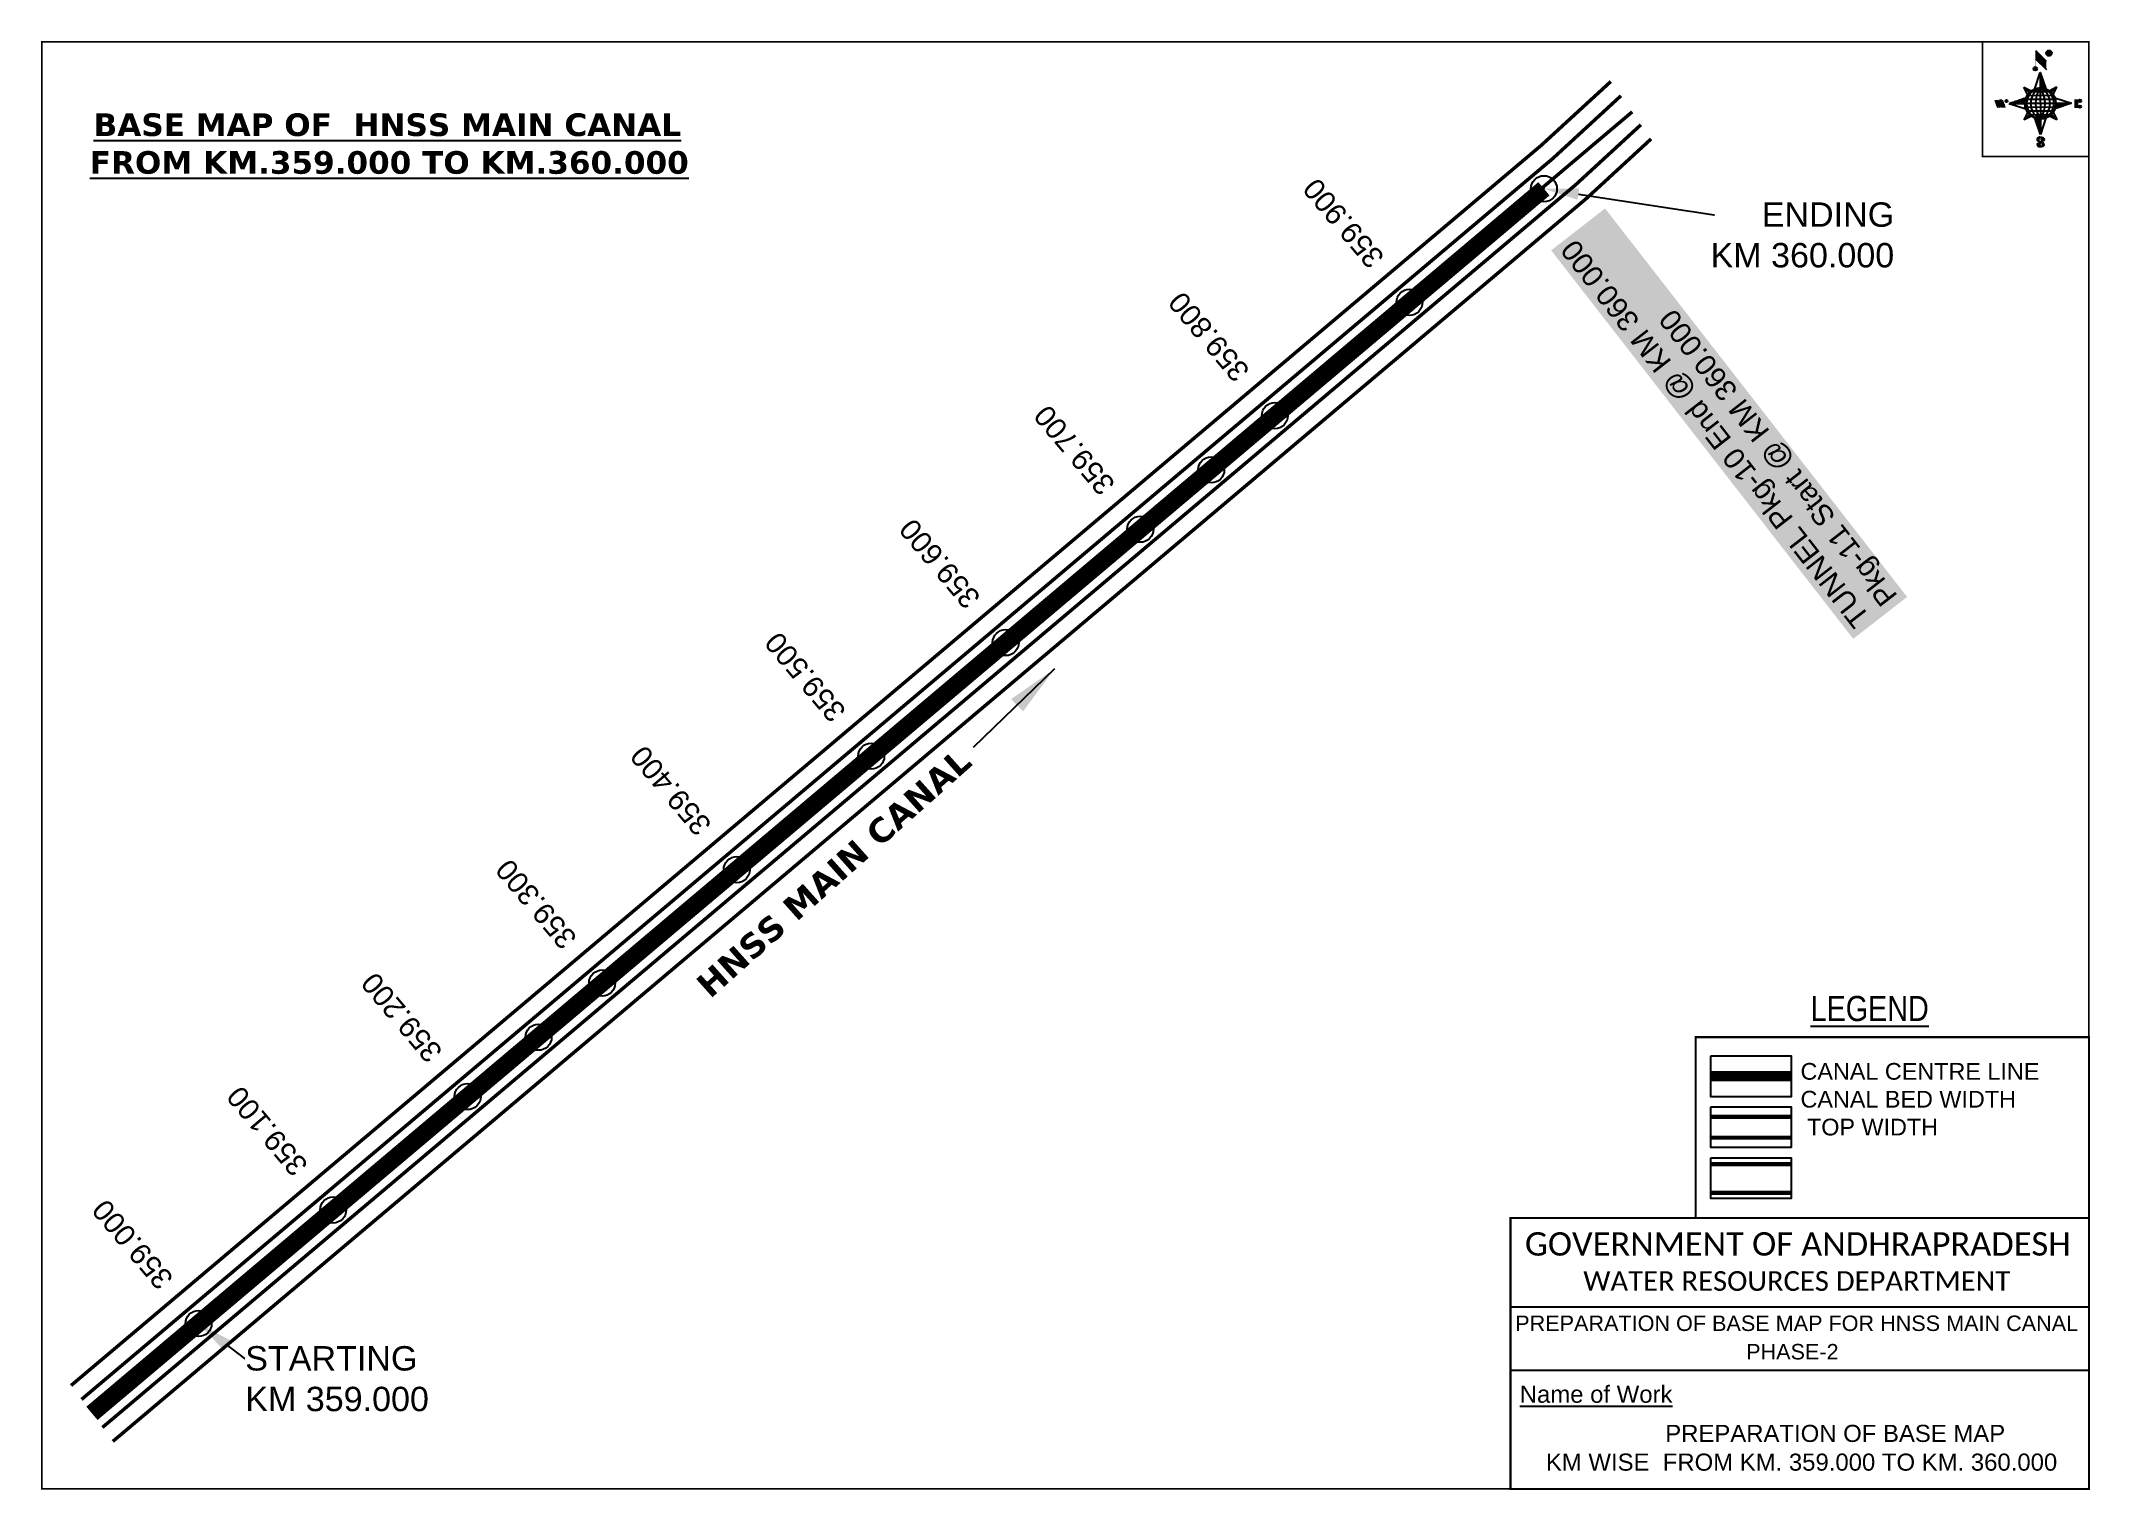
# Model space of a CAD drawing. Header units: inches. Extents: x 807769 to 808946, y 1577124 to 1577956.
import ezdxf
from ezdxf import colors
from ezdxf.entities.mleader import LeaderData, LeaderLine
from ezdxf.enums import TextEntityAlignment as Align
from ezdxf.math import Vec2, Vec3

# ---------------------------------------------------------------- set-up
doc = ezdxf.new("R2010")
doc.units = ezdxf.units.IN
doc.header["$LTSCALE"] = 15
doc.header["$MEASUREMENT"] = 0
doc.header["$PDMODE"] = 32
doc.header["$PDSIZE"] = 15
doc.linetypes.add('HIDDEN2', pattern=[0.1875, 0.125, -0.0625])
for name, color, linetype in [('AQUADUCT', 1, 'Continuous'), ('bord', 1, 'Continuous'), ('CANAL1', 7, 'Continuous'), ('CSMark', 72, 'Continuous'), ('DCBMS', 232, 'Continuous'), ('PAGE', 7, 'Continuous'), ('STRUCTURE', 5, 'Continuous'), ('TEXT', 6, 'Continuous')]:
    doc.layers.add(name, color=color, linetype=linetype)
doc.styles.add('ARIALN', font='ARIALN.TTF')
doc.styles.get("Standard").update_dxf_attribs({"font": 'arial.ttf'})
doc.dimstyles.get("Standard").update_dxf_attribs({"dimtxt": 20, "dimasz": 0.18, "dimexe": 0.18, "dimexo": 0.0625, "dimgap": 0.09, "dimtad": 0, "dimtih": 1, "dimtoh": 1, "dimdec": 4, "dimzin": 0, "dimdsep": 46, "dimtxsty": 'Standard', "dimcen": 0.09, "dimadec": 0, "dimazin": 0, "dimtfac": 1, "dimtdec": 4, "dimtofl": 0, "dimtmove": 0, "dimatfit": 3, "dimfxl": 0, "dimtolj": 1, "dimtzin": 0, "dimarcsym": 0})
pattern_1 = [(267.297113149, (-8720374.938, 50637915.138), (10.5367255337, -0.497431438), [])]
pattern_2 = [(357.297113149, (-8720374.938, 50637915.138), (0.497431438, 10.5367255337), [])]

# ---------------------------------------------------------------- blocks, each defined once
blk = doc.blocks.new('*X26')
at = {"color": 0, "linetype": 'Continuous'}
for p, q in [((6321.6, 240.5), (6322.3, 241.2)), ((6321.6, 240.3), (6322.3, 241)), ((6321.6, 240.1), (6322.3, 240.8)), ((6321.6, 239.9), (6322.4, 240.7)), ((6321.6, 239.8), (6322.4, 240.6)), ((6321.6, 239.6), (6322.5, 240.5)), ((6321.6, 239.4), (6322.5, 240.3)), ((6321.6, 239.2), (6322.6, 240.2)), ((6321.7, 239.1), (6322.6, 240.1)), ((6321.8, 240.8), (6322.4, 241.4)), ((6321.8, 239), (6322.7, 240)), ((6321.8, 239), (6322.8, 239.9)), ((6321.9, 238.9), (6322.9, 239.8)), ((6322, 238.8), (6323, 239.7)), ((6322.1, 241.3), (6322.4, 241.6)), ((6322.1, 238.7), (6323.1, 239.6)), ((6322.2, 238.6), (6323.1, 239.6)), ((6322.3, 238.5), (6323.2, 239.5)), ((6322.4, 238.5), (6323.3, 239.4)), ((6322.5, 238.4), (6323.4, 239.3)), ((6322.7, 238.4), (6323.6, 239.3)), ((6322.8, 238.3), (6323.7, 239.2)), ((6322.9, 238.3), (6323.8, 239.1)), ((6323.1, 238.2), (6323.9, 239.1)), ((6323.2, 238.2), (6324, 239)), ((6323.3, 238.2), (6324.2, 239)), ((6323.5, 238.1), (6324.3, 238.9)), ((6323.7, 238.1), (6324.4, 238.9)), ((6323.8, 238.1), (6324.6, 238.8)), ((6324.1, 238.2), (6324.7, 238.8)), ((6324.3, 238.3), (6324.9, 238.8)), ((6324.6, 238.3), (6325.1, 238.8)), ((6324.8, 238.4), (6325.2, 238.8)), ((6325.1, 238.5), (6325.4, 238.8)), ((6325.4, 238.6), (6325.6, 238.8))]:
    blk.add_line(p, q, dxfattribs=at)
blk = doc.blocks.new('*X25')
at = {"color": 0, "linetype": 'Continuous'}
for p, q in [((6324.4, 240.3), (6324.5, 240.4)), ((6324.6, 240.3), (6324.8, 240.5)), ((6324.7, 240.2), (6325, 240.5)), ((6324.8, 240.2), (6325.2, 240.6)), ((6325, 240.1), (6325.5, 240.6)), ((6325.1, 240.1), (6325.6, 240.6)), ((6325.2, 240), (6325.8, 240.6)), ((6325.3, 240), (6326, 240.6)), ((6325.4, 239.9), (6326.1, 240.6)), ((6325.5, 239.8), (6326.2, 240.5)), ((6325.6, 239.8), (6326.3, 240.5)), ((6325.7, 239.7), (6326.5, 240.4)), ((6325.9, 239.6), (6326.6, 240.3)), ((6326, 239.5), (6326.7, 240.3)), ((6326, 239.4), (6326.8, 240.2)), ((6326.1, 239.3), (6327, 240.2)), ((6326.2, 239.3), (6327.1, 240.1)), ((6326.3, 239.2), (6327.1, 240)), ((6326.4, 239.1), (6327.2, 239.9)), ((6326.5, 239), (6327.3, 239.8)), ((6326.5, 238.9), (6327.4, 239.7)), ((6326.6, 238.8), (6327.5, 239.6)), ((6326.7, 238.7), (6327.5, 239.5)), ((6326.8, 238.6), (6327.6, 239.4)), ((6326.8, 238.5), (6327.7, 239.3)), ((6326.8, 236.5), (6327.4, 237)), ((6326.9, 238.3), (6327.8, 239.2)), ((6326.9, 238.2), (6327.9, 239.1)), ((6326.9, 236.8), (6327.6, 237.4)), ((6327, 238.1), (6327.8, 239)), ((6327, 237.9), (6327.8, 238.8)), ((6327, 237.8), (6327.8, 238.6)), ((6327, 237.6), (6327.8, 238.4)), ((6327, 237.4), (6327.8, 238.2)), ((6327, 237.3), (6327.8, 238)), ((6327, 237.1), (6327.8, 237.9))]:
    blk.add_line(p, q, dxfattribs=at)
blk = doc.blocks.new('H')
at = {"layer": 'bord', "extrusion": (0.000427885, 0.004792, 0.999988)}
h = blk.add_hatch(dxfattribs=at)
h.set_pattern_fill('LINE', color=8, scale=84.387686, angle=-2.7029, style=0)
h.set_pattern_definition(pattern_2)
h.paths.add_polyline_path([(-492, 786, -0.090992), (-448, 775), (-486, 912)])
h = blk.add_hatch(dxfattribs=at)
h.set_pattern_fill('LINE', color=8, scale=84.387686, angle=-92.7029, style=0)
h.set_pattern_definition(pattern_1)
h.paths.add_polyline_path([(-625, 665, -0.090992), (-615, 710), (-751, 671)])
h = blk.add_hatch(dxfattribs=at)
h.set_pattern_fill('LINE', color=8, scale=84.387686, angle=-2.7029, style=0)
h.set_pattern_definition(pattern_2)
h.paths.add_polyline_path([(-504, 533, -0.090992), (-549, 543), (-510, 406)])
h = blk.add_hatch(dxfattribs=at)
h.set_pattern_fill('LINE', color=8, scale=84.387686, angle=-92.7029, style=0)
h.set_pattern_definition(pattern_1)
h.paths.add_polyline_path([(-246, 647), (-372, 653, -0.090992), (-382, 609)])
for p, q in [((-519, 1020, -1217), (-435, 927, -1216)), ((-516, 1087, -1217), (-432, 994, -1217)), ((-538, 774, -1216), (-487, 906, -1216)), ((-487, 906, -1216), (-493, 780, -1216)), ((-487, 906, -1216), (-448, 769, -1216)), ((-865, 701, -1215), (-847, 638, -1215)), ((-847, 700, -1215), (-829, 637, -1215)), ((-829, 699, -1215), (-811, 636, -1215)), ((-829, 699, -1215), (-811, 698, -1215)), ((-811, 698, -1215), (-794, 635, -1215)), ((-752, 665, -1215), (-615, 704, -1215)), ((-627, 794, -1216), (-567, 760, -1216)), ((-627, 794, -1216), (-584, 747, -1215)), ((-599, 731, -1215), (-627, 794, -1216)), ((-421, 753, -1216), (-359, 781, -1216)), ((-359, 781, -1216), (-405, 739, -1216)), ((-359, 781, -1216), (-392, 721, -1215)), ((-379, 693, -1215), (-246, 641, -1215)), ((-213, 669, -1215), (-217, 601, -1215)), ((-752, 665, -1215), (-625, 659, -1215)), ((-619, 614, -1215), (-752, 665, -1215)), ((-639, 526, -1214), (-606, 585, -1215)), ((-639, 526, -1214), (-593, 568, -1215)), ((-577, 553, -1215), (-639, 526, -1214)), ((-511, 400, -1214), (-549, 537, -1214)), ((-460, 533, -1215), (-511, 400, -1214)), ((-505, 527, -1214), (-511, 400, -1214)), ((-371, 513, -1214), (-431, 546, -1215)), ((-371, 513, -1214), (-414, 560, -1215)), ((-399, 576, -1215), (-371, 513, -1214)), ((-246, 641, -1215), (-383, 603, -1215)), ((-373, 647, -1215), (-246, 641, -1215)), ((-197, 600, -1215), (-194, 668, -1215))]:
    blk.add_line(p, q, dxfattribs=at)
at = {"layer": 'bord', "color": 8, "linetype": 'ByBlock', "extrusion": (0.000427885, 0.004792, 0.999988)}
for p, q in [((-375, 679, -1215), (-620, 691, -1215)), ((-386, 711, -1215), (-605, 722, -1215)), ((-411, 744, -1216), (-578, 752, -1216)), ((-493, 780, -1216), (-505, 527, -1214)), ((-373, 647, -1215), (-625, 659, -1215)), ((-378, 616, -1215), (-623, 628, -1215)), ((-392, 585, -1215), (-611, 595, -1215)), ((-420, 555, -1215), (-587, 562, -1215))]:
    blk.add_line(p, q, dxfattribs=at)
at = {"layer": 'bord', "extrusion": (0.000427885, 0.004792, 0.999988), "elevation": -1212}
for points, const_width in [([(-522, 960), (-516, 1093)], 1.61), ([(-434, 933), (-428, 1066)], 1.61), ([(-870, 707), (-846, 706)], 0.642), ([(-829, 643), (-821, 678)], 0.642), ([(-793, 641), (-782, 694)], 0.642), ([(-223, 676), (-174, 673)], 0.706), ([(-829, 643), (-855, 644)], 0.642), ([(-811, 642), (-784, 641)], 0.642), ([(-177, 605), (-226, 607)], 0.706), ([(-195, 645), (-185, 644)], 0.706)]:
    blk.add_lwpolyline(points, dxfattribs=dict(at, const_width=const_width))
for points, const_width in [([(-414, 1073, 1), (-398, 1058, 1)], 22.3), ([(-530, 950, 1), (-520, 939, 1)], 14.8), ([(-776, 697, 1), (-769, 690, 1)], 8.9), ([(-180, 618, 1), (-173, 611, 1)], 9.79), ([(-178, 667, 1), (-171, 660, 1)], 9.79), ([(-490, 362, 1), (-498, 369, 1)], 11.1), ([(-525, 322, 1), (-533, 329, 1)], 11.1)]:
    blk.add_lwpolyline(points, format="xyb", close=True, dxfattribs=dict(at, const_width=const_width))
for points in [[(-537, 317), (-531, 310), (-520, 307), (-505, 307), (-494, 310), (-486, 318), (-487, 326), (-491, 333), (-494, 336), (-503, 341), (-522, 347), (-530, 352), (-534, 355), (-537, 363), (-537, 373), (-530, 381), (-520, 384), (-504, 384), (-493, 380), (-487, 373)], [(-522, 348), (-526, 354), (-528, 361), (-528, 371), (-526, 375), (-521, 381), (-515, 384)], [(-505, 307), (-499, 312), (-497, 319), (-497, 327), (-501, 335), (-509, 343)]]:
    blk.add_lwpolyline(points, dxfattribs=at)
at = {"layer": 'bord', "extrusion": (0.000427885, 0.004792, 0.999988)}
for centre, radius in [((-406, 1065, -1212), 22.3), ((-525, 944, -1212), 14.8), ((-773, 694, -1212), 8.9), ((-498, 659, -1212), 127), ((-177, 615, -1212), 9.79), ((-174, 663, -1212), 9.79), ((-494, 365, -1212), 11.1), ((-529, 325, -1212), 11.1)]:
    blk.add_circle(centre, radius, dxfattribs=at)
at = {"layer": 'bord', "color": 8, "linetype": 'ByBlock', "extrusion": (0.000427885, 0.004792, 0.999988)}
for centre, radius, start, end in [((-482, 658, -1212), 128, 94.9254, 259.6691), ((-437, 656, -1212), 141, 113.2864, 241.308), ((-316, 651, -1212), 222, 142.5892, 212.0053), ((-560, 662, -1212), 141, 293.2864, 61.308), ((-681, 668, -1212), 222, 322.5892, 32.0053), ((-515, 660, -1212), 128, 274.9254, 79.6691)]:
    blk.add_arc(centre, radius, start, end, dxfattribs=at)
at = {"layer": 'bord', "extrusion": (0.000427885, 0.004792, 0.999988)}
for points in [[(-516, 1093, -1212), (-431, 1000, -1212), (-519, 1026, -1212), (-434, 933, -1212)], [(-864, 707, -1212), (-846, 706, -1212), (-846, 644, -1212), (-829, 643, -1212)], [(-829, 705, -1212), (-811, 704, -1212), (-811, 642, -1212), (-793, 641, -1212)], [(-193, 674, -1212), (-197, 606, -1212), (-213, 675, -1212), (-216, 607, -1212)]]:
    blk.add_solid(points, dxfattribs=at)
at = {"layer": 'bord', "extrusion": (0.000427885, 0.004792, 0.999988), "xscale": 7.977342409717546, "yscale": 7.977342408231451, "zscale": 7.977342408476333, "rotation": 138.0840426661453}
for name, p in [('*X25', (38301, -31929, -1212)), ('*X26', (38314, -31951, -1212))]:
    blk.add_blockref(name, p, dxfattribs=at)

msp = doc.modelspace()

# ---------------------------------------------------------------- linework, layer by layer
at = {"layer": 'CANAL1', "color": 200, "const_width": 2}
for points in [[(807786.7, 1577184.3), (808630.6, 1577896.3), (808670.7, 1577933.1)], [(807810.7, 1577152.2), (808657.1, 1577866.3), (808693.8, 1577900.1)]]:
    msp.add_lwpolyline(points, dxfattribs=at)
at = {"layer": 'CANAL1', "color": 5, "const_width": 2}
for points in [[(807792.7, 1577176.3), (808637.3, 1577888.8), (808676.5, 1577924.9)], [(807804.7, 1577160.2), (808650.5, 1577873.8), (808688, 1577908.3)]]:
    msp.add_lwpolyline(points, dxfattribs=at)
at = {"layer": 'CANAL1', "color": 1, "ltscale": 100, "const_width": 2}
msp.add_lwpolyline([(807798.7, 1577168.3), (808683, 1577915.7)], dxfattribs=at)
at = {"layer": 'CANAL1', "color": 96, "ltscale": 8, "const_width": 10}
msp.add_lwpolyline([(807798.7, 1577168.3), (808632.3, 1577871.5), (808632.3, 1577871.5)], dxfattribs=at)
at = {"layer": 'CANAL1', "color": 1, "linetype": 'HIDDEN2', "ltscale": 100, "const_width": 6, "elevation": -0.4}
msp.add_lwpolyline([(808774.2, 1577361.9), (808728.2, 1577361.9)], dxfattribs=at)
at = {"layer": 'CANAL1', "color": 5, "const_width": 2.4, "elevation": -0.4}
for points in [[(808774.2, 1577338.6), (808728.2, 1577338.6)], [(808774.2, 1577326.6), (808728.2, 1577326.6)]]:
    msp.add_lwpolyline(points, dxfattribs=at)
at = {"layer": 'CANAL1', "color": 200, "const_width": 2.4, "elevation": -0.4}
for points in [[(808774.2, 1577311.4), (808728.2, 1577311.4)], [(808774.2, 1577294.9), (808728.2, 1577294.9)]]:
    msp.add_lwpolyline(points, dxfattribs=at)
at = {"layer": 'CSMark', "color": 3}
for p in [(808632.3, 1577871.5), (808555.1, 1577806.3), (808477.8, 1577741.2), (808441.3, 1577710.1), (808400.6, 1577676), (808323.3, 1577610.9), (808246.1, 1577545.7), (808168.9, 1577480.5), (808091.6, 1577415.4), (808055.1, 1577384.3), (808014.4, 1577350.2), (807937.2, 1577285.1), (807859.9, 1577219.9)]:
    msp.add_point(p, dxfattribs=at)
at = {"layer": 'PAGE', "const_width": 1}
msp.add_lwpolyline([(807769.9, 1577124.9), (808945.2, 1577124.9), (808945.2, 1577955.9), (807769.9, 1577955.9), (807769.9, 1577124.9)], dxfattribs=at)
at = {"layer": 'PAGE'}
for points, const_width in [([(808945.2, 1577955.9), (808884.1, 1577955.9), (808884.1, 1577890.1), (808945.2, 1577890.1)], 1), ([(808719.4, 1577384.3), (808945.2, 1577384.3), (808945.2, 1577280.5), (808719.4, 1577280.5)], 1.2), ([(808613.1, 1577280.5), (808945.2, 1577280.5), (808945.2, 1577124.9), (808613.1, 1577124.9)], 1.2)]:
    msp.add_lwpolyline(points, close=True, dxfattribs=dict(at, const_width=const_width))
at = {"layer": 'PAGE', "elevation": -0.4}
for points in [[(808728.2, 1577373.7), (808774.2, 1577373.7), (808774.2, 1577350.1), (808728.2, 1577350.1)], [(808728.2, 1577344.4), (808774.2, 1577344.4), (808774.2, 1577320.9), (808728.2, 1577320.9)], [(808728.2, 1577315.1), (808774.2, 1577315.1), (808774.2, 1577291.6), (808728.2, 1577291.6)]]:
    msp.add_lwpolyline(points, close=True, dxfattribs=at)
at = {"layer": 'PAGE'}
for points in [[(808613.1, 1577229.5), (808945.2, 1577229.5)], [(808613.1, 1577193.2), (808945.2, 1577193.2)]]:
    msp.add_lwpolyline(points, dxfattribs=at)

# ---------------------------------------------------------------- block references
at = {"layer": 'AQUADUCT', "color": 1, "xscale": 0.0703495379661093, "yscale": 0.07034953800030053, "zscale": 0.07034953795990817, "rotation": 3.078330607406165}
msp.add_blockref('H', (808954.8, 1577876.5, 85.4), dxfattribs=at)

# ---------------------------------------------------------------- texts
at = {"layer": 'CANAL1', "insert": (808143.6, 1577415.9), "char_height": 14, "width": 205.129, "attachment_point": 1, "rotation": 41.7437}
msp.add_mtext('\\pi0.96322;{\\fVerdana|b1|i0|c0|p34;HNSS MAIN CANAL}', dxfattribs=at)
at = {"layer": 'CSMark', "color": 1}
for s, p in [('359.900', (808536.7, 1577828.5)), ('359.800', (808459.4, 1577763.3)), ('359.700', (808382.2, 1577698.2)), ('359.600', (808304.9, 1577633)), ('359.500', (808227.7, 1577567.9)), ('359.400', (808150.5, 1577502.7)), ('359.300', (808073.2, 1577437.5)), ('359.200', (807996, 1577372.4)), ('359.100', (807918.8, 1577307.2)), ('359.000', (807841.5, 1577242.1))]:
    msp.add_text(s, height=12, rotation=130.1522, dxfattribs=at).set_placement(p, align=Align.MIDDLE_LEFT)
at = {"layer": 'PAGE', "extrusion": (0.000201441, 0.004807, 0.999988), "style": 'ARIALN'}
msp.add_text('%%ULEGEND', height=14.4, rotation=359.9999, dxfattribs=at).set_placement((808819.3, 1577381.8, 7745.2), align=Align.MIDDLE)
at = {"layer": 'PAGE', "extrusion": (0.000201441, 0.004807, 0.999988)}
for s, height, p in [('PREPARATION OF BASE MAP FOR HNSS MAIN CANAL', 8.878, (808615.8, 1577196.6, 7744.3)), ('%%UName of Work', 9.822, (808618.4, 1577155.4, 7743))]:
    msp.add_text(s, height=height, rotation=359.9999, dxfattribs=at).set_placement(p)
for s, height, p in [('PHASE-2', 8.88, (808774.9, 1577184.7, 7744.2)), ('PREPARATION OF BASE MAP', 9.822, (808799.5, 1577137.8, 7743)), ('KM WISE  FROM KM. 359.000 TO KM. 360.000', 9.822, (808780.2, 1577121.3, 7743))]:
    msp.add_text(s, height=height, rotation=359.9999, dxfattribs=at).set_placement(p, align=Align.MIDDLE_CENTER)
at = {"layer": 'PAGE', "extrusion": (0.000201441, 0.004807, 0.999988), "attachment_point": 1, "text_direction": (1, -1e-06, -0.000201)}
for s, insert, char_height, width in [('CANAL CENTRE LINE CANAL BED WIDTH {\\H2.3717x; }\\P TOP WIDTH{\\H1.9152x; }', (808779.6, 1577369.5, -0.4), 9.6, 168.926), ('\\pi3.5885;{\\fCalibri|b0|i0|c0|p34;\\H1.3333x;GOVERNMENT OF ANDHRAPRADESH\\P\\pi37.073;\\H0.83998x;WATER RESOURCES DEPARTMENT}', (808617.8, 1577272.3, -1.3), 10.059, 321.276)]:
    msp.add_mtext(s, dxfattribs=dict(at, insert=insert, char_height=char_height, width=width))
at = {"layer": 'STRUCTURE', "color": 5, "insert": (808810.5, 1577618.1), "char_height": 12, "width": 275.375, "attachment_point": 1, "rotation": 127.8583, "bg_fill": 1, "box_fill_scale": 1.3, "bg_fill_color": 7, "bg_fill_true_color": 16777215, "bg_fill_transparency": 4390977}
msp.add_mtext('TUNNEL Pkg-10 End @ KM 360.000\\PPkg-11 Start @ KM 360.000', dxfattribs=at)
at = {"layer": 'TEXT', "color": 1, "insert": (807777.9, 1577914.8), "char_height": 13, "width": 379.826, "attachment_point": 1}
msp.add_mtext('\\pi21.755;{\\fVerdana|b1|i0|c0|p34;\\LBASE MAP OF  HNSS MAIN CANAL \\P\\pi19.564;FROM KM.359.000 TO KM.360.000}', dxfattribs=at)

# ---------------------------------------------------------------- leaders
at = {"layer": 'CANAL1'}
msp.add_leader([(808351.4, 1577595.8), (808304.6, 1577550.6)], dimstyle='Standard', override={"dimasz": 30, "dimgap": 0.09, "dimtad": 0}, dxfattribs=at)
at = {"layer": 'DCBMS', "color": 5}
ml = msp.add_multileader_mtext('Standard', dxfattribs=at)
ml.set_content('STARTING\\PKM 359.000', color=5)
ml.set_leader_properties()
ml.build(insert=Vec2(0, 0))
ml.multileader.update_dxf_attribs({"dogleg_length": 0.36, "arrow_head_size": 20})
ctx = ml.context
ctx.base_point, ctx.char_height, ctx.arrow_head_size, ctx.landing_gap_size, ctx.plane_origin = Vec3(807886.6, 1577199.8), 14, 20, 0.09, Vec3(808057.5, 1577272.5)
notes = []
notes.append((ctx, [(1, (1, 1, 0), (807886.2, 1577199.8), (1, 0), 0.36, [(0, [(807859.9, 1577219.9)], 0, [])])]))
ctx.mtext.insert, ctx.mtext.flow_direction = Vec3(807886.7, 1577206.9), 5
for ctx, leaders in notes:
    for number, flags, end, landing, length, lines in leaders:
        leader = LeaderData()
        leader.index, (leader.has_last_leader_line, leader.has_dogleg_vector, leader.attachment_direction) = number, flags
        leader.last_leader_point, leader.dogleg_vector, leader.dogleg_length = Vec3(end), Vec3(landing), length
        for number, points, colour, breaks in lines:
            line = LeaderLine()
            line.index, line.vertices, line.color, line.breaks = number, Vec3.list(points), colors.encode_raw_color(colour), breaks
            leader.lines.append(line)
        ctx.leaders.append(leader)

# ---------------------------------------------------------------- next in the draw order: leaders
ml = msp.add_multileader_mtext('Standard', dxfattribs=at)
ml.set_content('ENDING \\PKM 360.000', color=5)
ml.set_leader_properties()
ml.build(insert=Vec2(0, 0))
ml.multileader.update_dxf_attribs({"dogleg_length": 0.36, "arrow_head_size": 20})
ctx = ml.context
ctx.base_point, ctx.char_height, ctx.arrow_head_size, ctx.landing_gap_size, ctx.plane_origin = Vec3(808730.2, 1577856.5), 14, 20, 0.09, Vec3(808873.9, 1578068.9)
ctx.text_align_type = 2
notes = []
notes.append((ctx, [(1, (1, 1, 0), (808729.8, 1577856.5), (1, 0), 0.36, [(0, [(808632.3, 1577871.5)], 0, [])])]))
ctx.mtext.insert, ctx.mtext.width, ctx.mtext.alignment, ctx.mtext.flow_direction = Vec3(808833.4, 1577863.7), 109.049, 3, 5
ctx.mtext.has_bg_fill, ctx.mtext.bg_color, ctx.mtext.bg_scale_factor, ctx.mtext.bg_transparency, ctx.mtext.use_window_bg_color = 1, -1027028792, 1.5, 0, 1
for ctx, leaders in notes:
    for number, flags, end, landing, length, lines in leaders:
        leader = LeaderData()
        leader.index, (leader.has_last_leader_line, leader.has_dogleg_vector, leader.attachment_direction) = number, flags
        leader.last_leader_point, leader.dogleg_vector, leader.dogleg_length = Vec3(end), Vec3(landing), length
        for number, points, colour, breaks in lines:
            line = LeaderLine()
            line.index, line.vertices, line.color, line.breaks = number, Vec3.list(points), colors.encode_raw_color(colour), breaks
            leader.lines.append(line)
        ctx.leaders.append(leader)

doc.saveas('drawing.dxf')
